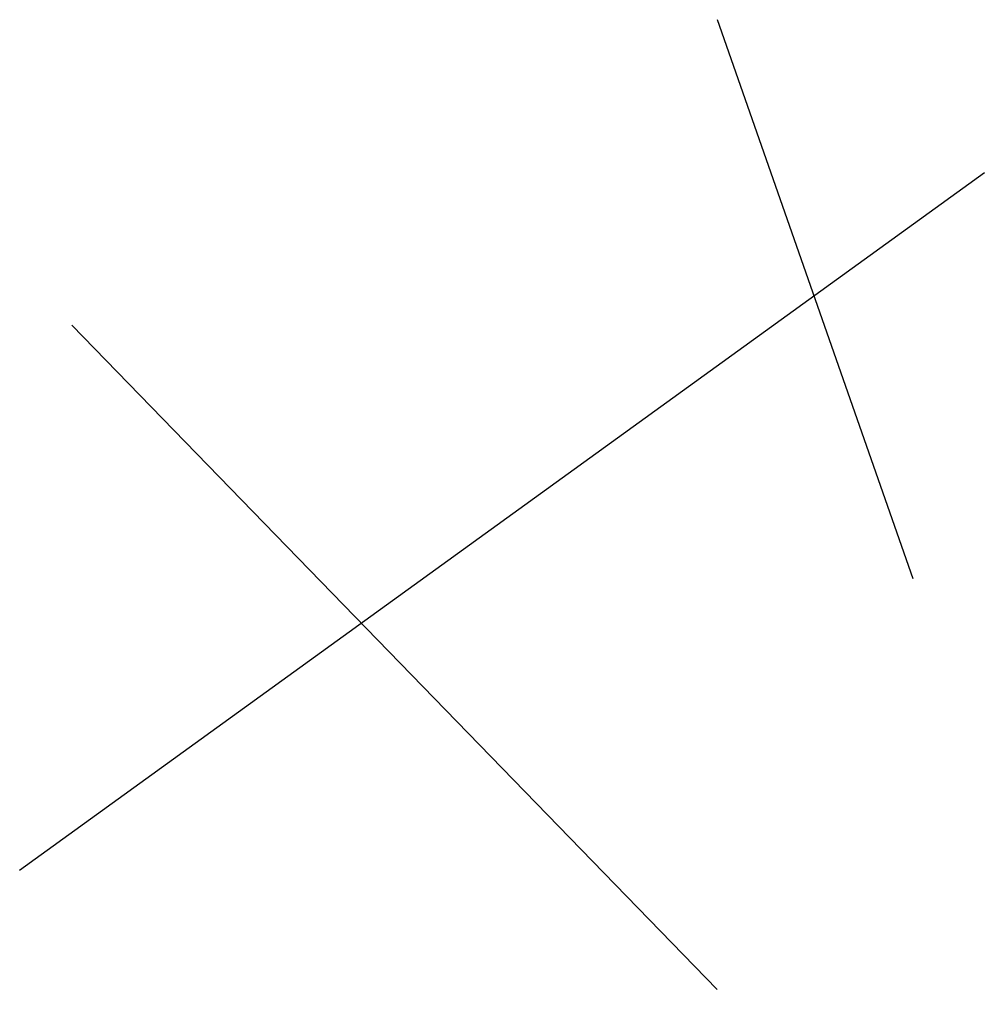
# Model space of a CAD drawing. Extents: x -10.9 to -3.85, y -4.74 to 2.35.
import ezdxf

# ---------------------------------------------------------------- set-up
doc = ezdxf.new("R2010")
doc.units = 0
doc.layers.add('DEFAULT', color=7, linetype='CONTINUOUS')

msp = doc.modelspace()

# ---------------------------------------------------------------- linework, layer by layer
at = {"layer": 'DEFAULT'}
for p, q in [((-5.8076, 2.3456), (-4.3768, -1.7377)), ((-10.903, -3.8666), (-3.8533, 1.2288)), ((-10.5191, 0.112), (-5.8076, -4.7391))]:
    msp.add_line(p, q, dxfattribs=at)

doc.saveas('drawing.dxf')
